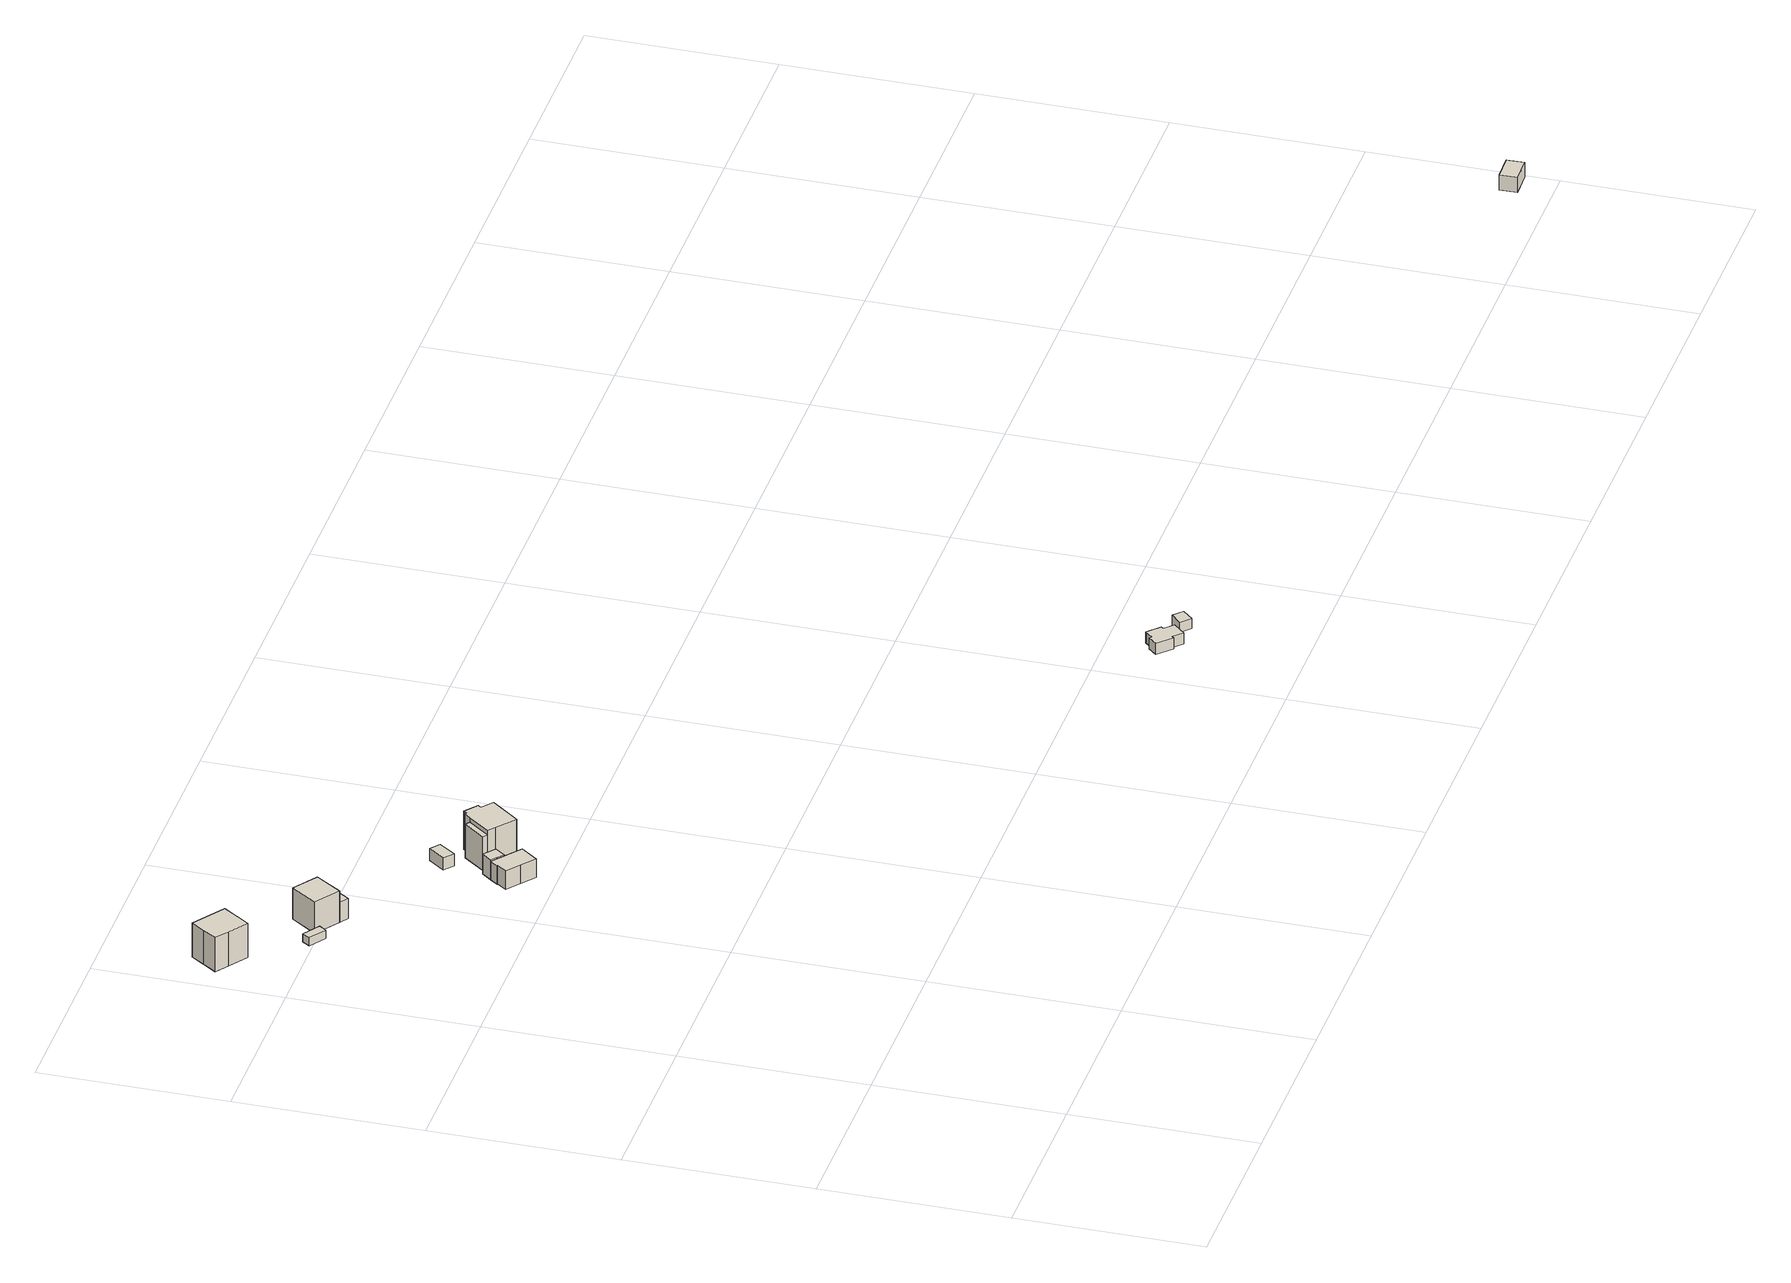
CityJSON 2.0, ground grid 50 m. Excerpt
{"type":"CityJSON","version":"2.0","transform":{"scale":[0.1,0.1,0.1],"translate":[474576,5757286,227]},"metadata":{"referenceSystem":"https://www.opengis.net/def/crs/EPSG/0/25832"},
"CityObjects":{
"building1":{"type":"Building","attributes":{"Gemeindeschluessel":"05711000","BezugspunktDach":"2000","function":"31001_1010","measuredHeight":11.08},"address":[{"country":"Germany","locality":"Bielefeld","thoroughfareNumber":"88","thoroughfareName":"Wandweg"}],"geometry":[{"type":"Solid","lod":"1","boundaries":[[[[0,1,2,3,4,5,6]],[[7,8,9,10,11,12,13]],[[7,13,6,5]],[[8,7,5,4]],[[9,8,4,3]],[[10,9,3,2]],[[11,10,2,1]],[[12,11,1,0]],[[13,12,0,6]]]]}]},
"building2":{"type":"Building","attributes":{"Gemeindeschluessel":"05711000","BezugspunktDach":"2000","function":"31001_2460","measuredHeight":2.4},"address":[{"country":"Germany","locality":"Bielefeld","thoroughfareNumber":"90","thoroughfareName":"Wandweg"}],"geometry":[{"type":"Solid","lod":"1","boundaries":[[[[14,15,16,17]],[[18,19,20,21]],[[18,21,17,16]],[[19,18,16,15]],[[20,19,15,14]],[[21,20,14,17]]]]}]},
"building3":{"type":"Building","attributes":{"Gemeindeschluessel":"05711000","function":"31001_1010"},"address":[{"country":"Germany","locality":"Bielefeld","thoroughfareNumber":"90","thoroughfareName":"Wandweg"}],"children":["building3-1","building3-2"]},
"building3-1":{"type":"BuildingPart","attributes":{"BezugspunktDach":"2000","measuredHeight":11.41},"parents":["building3"],"geometry":[{"type":"Solid","lod":"1","boundaries":[[[[22,23,24,25]],[[26,27,28,29]],[[26,29,25,24]],[[27,26,24,23]],[[28,27,23,22]],[[29,28,22,25]]]]}]},
"building3-2":{"type":"BuildingPart","attributes":{"BezugspunktDach":"2000","measuredHeight":5.8},"address":[{"country":"Germany","locality":"Bielefeld","thoroughfareNumber":"90","thoroughfareName":"Wandweg"}],"parents":["building3"],"geometry":[{"type":"Solid","lod":"1","boundaries":[[[[30,31,32,33]],[[34,26,29,35]],[[34,35,33,32]],[[26,34,32,31]],[[29,26,31,30]],[[35,29,30,33]]]]}]},
"building4":{"type":"Building","attributes":{"Gemeindeschluessel":"05711000","function":"31001_1010"},"address":[{"country":"Germany","locality":"Bielefeld","thoroughfareNumber":"94","thoroughfareName":"Wandweg"}],"children":["building4-1","building4-2"]},
"building4-1":{"type":"BuildingPart","attributes":{"BezugspunktDach":"2000","measuredHeight":5.93},"parents":["building4"],"geometry":[{"type":"Solid","lod":"1","boundaries":[[[[36,37,38,39,40,41,42,43,44]],[[45,46,47,48,49,50,51,52,53]],[[45,53,44,43]],[[46,45,43,42]],[[47,46,42,41]],[[48,47,41,40]],[[49,48,40,39]],[[50,49,39,38]],[[51,50,38,37]],[[52,51,37,36]],[[53,52,36,44]]]]}]},
"building4-2":{"type":"BuildingPart","attributes":{"BezugspunktDach":"2000","measuredHeight":6.74},"parents":["building4"],"geometry":[{"type":"Solid","lod":"1","boundaries":[[[[54,55,56,57,58,59]],[[51,60,50,61,62,63]],[[51,63,59,58]],[[60,51,58,57]],[[50,60,57,56]],[[61,50,56,55]],[[62,61,55,54]],[[63,62,54,59]]]]}]},
"building5":{"type":"Building","attributes":{"Gemeindeschluessel":"05711000","BezugspunktDach":"2000","function":"31001_2460","measuredHeight":3.56},"address":[{"country":"Germany","locality":"Bielefeld","thoroughfareNumber":"94","thoroughfareName":"Wandweg"}],"geometry":[{"type":"Solid","lod":"1","boundaries":[[[[64,65,66,67]],[[68,69,70,71]],[[68,71,67,66]],[[69,68,66,65]],[[70,69,65,64]],[[71,70,64,67]]]]}]},
"building6":{"type":"Building","attributes":{"Gemeindeschluessel":"05711000","function":"31001_1010"},"address":[{"country":"Germany","locality":"Bielefeld","thoroughfareNumber":"94","thoroughfareName":"Wandweg"}],"children":["building6-1","building6-2"]},
"building6-1":{"type":"BuildingPart","attributes":{"BezugspunktDach":"2000","measuredHeight":13.98},"parents":["building6"],"geometry":[{"type":"Solid","lod":"1","boundaries":[[[[72,73,74,75,76,77,78,79,80,81]],[[82,83,84,85,86,87,88,89,90,91]],[[82,91,81,80]],[[83,82,80,79]],[[84,83,79,78]],[[85,84,78,77]],[[86,85,77,76]],[[87,86,76,75]],[[88,87,75,74]],[[89,88,74,73]],[[90,89,73,72]],[[91,90,72,81]]]]}]},
"building6-2":{"type":"BuildingPart","attributes":{"BezugspunktDach":"2000","measuredHeight":9.71},"parents":["building6"],"geometry":[{"type":"Solid","lod":"1","boundaries":[[[[92,93,94,95]],[[87,96,97,88]],[[87,88,95,94]],[[96,87,94,93]],[[97,96,93,92]],[[88,97,92,95]]]]}]},
"building7":{"type":"Building","attributes":{"Gemeindeschluessel":"05711000","BezugspunktDach":"2000","function":"31001_2720","measuredHeight":3.21},"address":[{"country":"Germany"}],"geometry":[{"type":"Solid","lod":"1","boundaries":[[[[98,99,100,101,102,103,104,105,106,107]],[[108,109,110,111,112,113,114,115,116,117]],[[108,117,107,106]],[[109,108,106,105]],[[110,109,105,104]],[[111,110,104,103]],[[112,111,103,102]],[[113,112,102,101]],[[114,113,101,100]],[[115,114,100,99]],[[116,115,99,98]],[[117,116,98,107]]]]}]},
"building8":{"type":"Building","attributes":{"Gemeindeschluessel":"05711000","BezugspunktDach":"2000","function":"31001_2720","measuredHeight":2.95},"address":[{"country":"Germany"}],"geometry":[{"type":"Solid","lod":"1","boundaries":[[[[118,119,120,121]],[[122,123,124,125]],[[122,125,121,120]],[[123,122,120,119]],[[124,123,119,118]],[[125,124,118,121]]]]}]},
"building9":{"type":"Building","attributes":{"Gemeindeschluessel":"05711000","BezugspunktDach":"2000","function":"31001_9998","measuredHeight":5.32},"address":[{"country":"Germany"}],"geometry":[{"type":"Solid","lod":"1","boundaries":[[[[126,127,128,129]],[[130,131,132,133]],[[130,133,129,128]],[[131,130,128,127]],[[132,131,127,126]],[[133,132,126,129]]]]}]}
},
"vertices":[
[137,2194,149],[51,2253,149],[26,2216,149],[1,2180,149],[36,2156,149],[87,2121,149],[112,2157,149],[87,2121,50],[36,2156,50],[1,2180,50],[26,2216,50],[51,2253,50],[137,2194,50],[112,2157,50],
[220,2017,56],[207,1997,56],[251,1967,56],[265,1987,56],[251,1967,32],[207,1997,32],[220,2017,32],[265,1987,32],
[312,2069,125],[264,1999,125],[329,1954,125],[377,2024,125],[329,1954,34],[264,1999,34],[312,2069,34],[377,2024,34],
[377,2024,92],[329,1954,92],[352,1938,92],[400,2008,92],[352,1938,34],[400,2008,34],
[705,1631,58],[698,1636,58],[666,1661,58],[650,1641,58],[652,1640,58],[632,1614,58],[669,1585,58],[706,1556,58],[742,1602,58],[706,1556,4],[669,1585,4],[632,1614,4],[652,1640,4],[650,1641,4],[666,1661,4],[698,1636,4],[705,1631,4],[742,1602,4],
[703,1675,62],[687,1688,62],[666,1661,62],[682,1649,62],[698,1636,62],[718,1663,62],[682,1649,4],[687,1688,4],[703,1675,4],[718,1663,4],
[673,1820,64],[639,1776,64],[666,1755,64],[699,1800,64],[666,1755,29],[639,1776,29],[673,1820,29],[699,1800,29],
[762,1750,125],[758,1753,125],[744,1736,125],[699,1678,125],[718,1663,125],[768,1624,125],[828,1700,125],[798,1724,125],[804,1732,125],[769,1759,125],[804,1732,14],[798,1724,14],[828,1700,14],[768,1624,14],[718,1663,14],[699,1678,14],[744,1736,14],[758,1753,14],[762,1750,14],[769,1759,14],
[732,1745,112],[687,1688,112],[699,1678,112],[744,1736,112],[687,1688,14],[732,1745,14],
[2132,381,43],[2126,386,43],[2105,363,43],[2142,327,43],[2147,333,43],[2172,310,43],[2202,342,43],[2178,365,43],[2183,371,43],[2151,401,43],[2183,371,11],[2178,365,11],[2202,342,11],[2172,310,11],[2147,333,11],[2142,327,11],[2105,363,11],[2126,386,11],[2132,381,11],[2151,401,11],
[2239,359,46],[2212,332,46],[2238,308,46],[2264,336,46],[2238,308,16],[2212,332,16],[2239,359,16],[2264,336,16],
[4191,52,244],[4119,50,244],[4120,3,244],[4193,5,244],[4120,3,201],[4119,50,201],[4191,52,201],[4193,5,201]
]}
